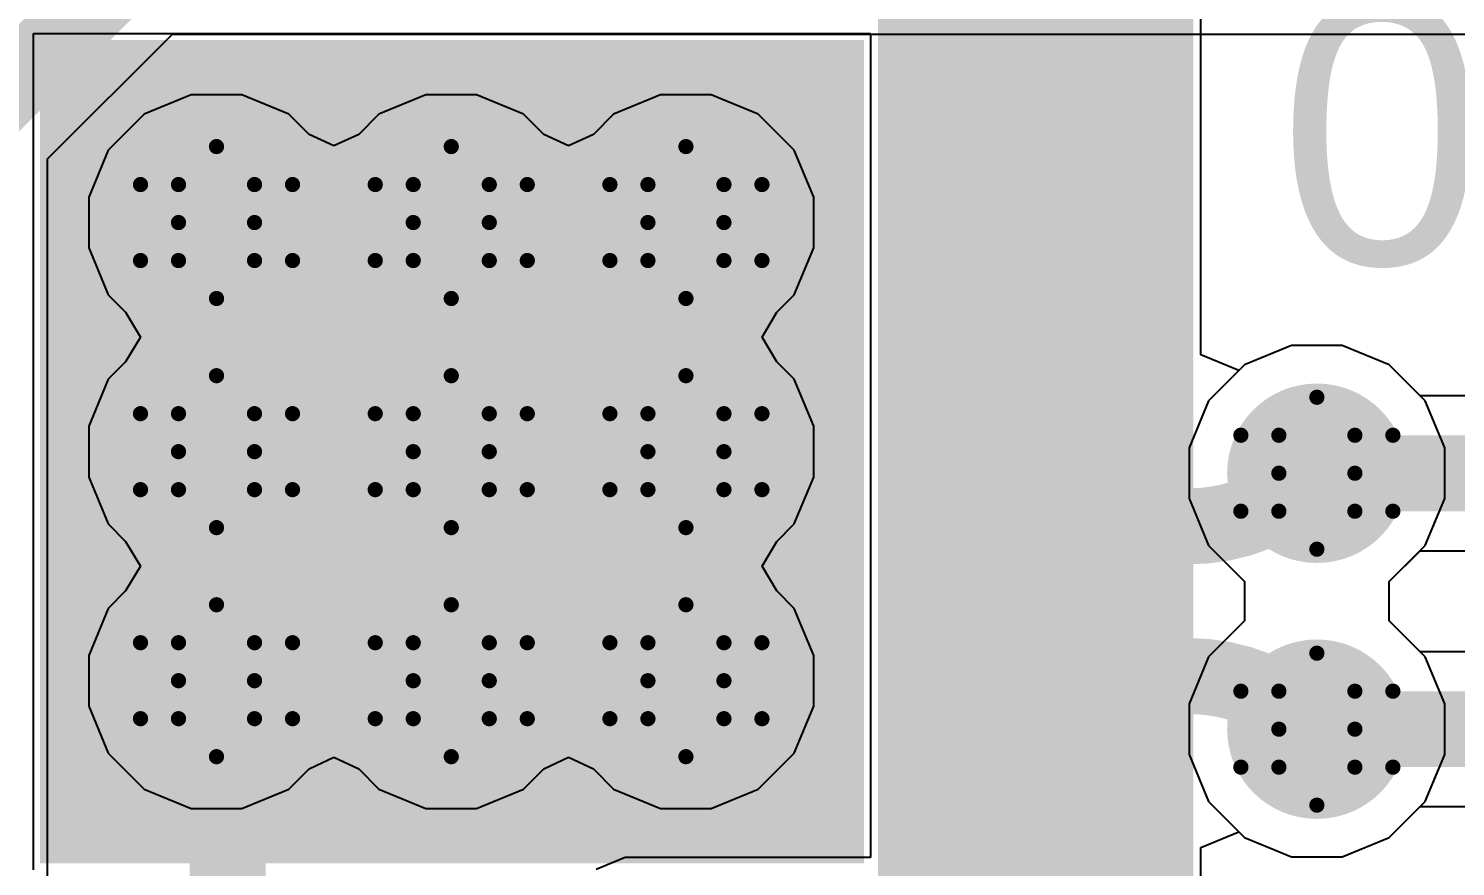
# Model space of a CAD drawing. Header units: inches. Extents: x -0.2 to 15.8, y 0 to 3.5.
# Drawn here: x 1.2025 to 1.3902, y 1.5622 to 1.6725 of the extents above; entities that cross this region are included whole.
import ezdxf

# ---------------------------------------------------------------- set-up
doc = ezdxf.new("R2010")
doc.units = ezdxf.units.IN
doc.header["$MEASUREMENT"] = 0
for name, color, linetype in [('Bottom Layer', 5, 'Continuous'), ('Bottom Overlay', 54, 'Continuous'), ('Drill Drawing', 1, 'Continuous'), ('Signal_1', 16, 'Continuous'), ('Signal_2', 76, 'Continuous'), ('Top Layer', 1, 'Continuous'), ('Top Paste', 8, 'Continuous'), ('Top Solder', 216, 'Continuous'), ('Via Holes', 16, 'Continuous')]:
    doc.layers.add(name, color=color, linetype=linetype)
doc.styles.add('Arial', font='', dxfattribs={"height": 0.2})
doc.styles.get('Arial').set_extended_font_data('Arial')

msp = doc.modelspace()

# ---------------------------------------------------------------- hatches: boundary and pattern name
at = {"layer": 'Bottom Layer'}
h = msp.add_hatch(color=5, dxfattribs=at)
edge = h.paths.add_edge_path()
edge.add_arc((1.22725, 1.647), 0.01181, 0, 360)
h = msp.add_hatch(color=5, dxfattribs=at)
edge = h.paths.add_edge_path()
edge.add_arc((1.25813, 1.647), 0.01181, 0, 360)
h = msp.add_hatch(color=5, dxfattribs=at)
edge = h.paths.add_edge_path()
edge.add_arc((1.289, 1.647), 0.01181, 0, 360)
h = msp.add_hatch(color=5, dxfattribs=at)
edge = h.paths.add_edge_path()
edge.add_arc((1.22725, 1.61684), 0.01181, 0, 360)
h = msp.add_hatch(color=5, dxfattribs=at)
edge = h.paths.add_edge_path()
edge.add_arc((1.25813, 1.61684), 0.01181, 0, 360)
h = msp.add_hatch(color=5, dxfattribs=at)
edge = h.paths.add_edge_path()
edge.add_arc((1.289, 1.61684), 0.01181, 0, 360)
h = msp.add_hatch(color=5, dxfattribs=at)
edge = h.paths.add_edge_path()
edge.add_arc((1.372, 1.614), 0.01181, 0, 360)
h = msp.add_hatch(color=5, dxfattribs=at)
edge = h.paths.add_edge_path()
edge.add_arc((1.22725, 1.58669), 0.01181, 0, 360)
h = msp.add_hatch(color=5, dxfattribs=at)
edge = h.paths.add_edge_path()
edge.add_arc((1.25813, 1.58669), 0.01181, 0, 360)
h = msp.add_hatch(color=5, dxfattribs=at)
edge = h.paths.add_edge_path()
edge.add_arc((1.289, 1.58669), 0.01181, 0, 360)
h = msp.add_hatch(color=5, dxfattribs=at)
edge = h.paths.add_edge_path()
edge.add_arc((1.372, 1.58031), 0.01181, 0, 360)
at = {"layer": 'Signal_1'}
h = msp.add_hatch(color=16, dxfattribs=at)
edge = h.paths.add_edge_path()
edge.add_arc((1.22725, 1.647), 0.01181, 0, 360)
h = msp.add_hatch(color=16, dxfattribs=at)
edge = h.paths.add_edge_path()
edge.add_arc((1.25813, 1.647), 0.01181, 0, 360)
h = msp.add_hatch(color=16, dxfattribs=at)
edge = h.paths.add_edge_path()
edge.add_arc((1.289, 1.647), 0.01181, 0, 360)
h = msp.add_hatch(color=16, dxfattribs=at)
edge = h.paths.add_edge_path()
edge.add_arc((1.22725, 1.61684), 0.01181, 0, 360)
h = msp.add_hatch(color=16, dxfattribs=at)
edge = h.paths.add_edge_path()
edge.add_arc((1.25813, 1.61684), 0.01181, 0, 360)
h = msp.add_hatch(color=16, dxfattribs=at)
edge = h.paths.add_edge_path()
edge.add_arc((1.289, 1.61684), 0.01181, 0, 360)
h = msp.add_hatch(color=16, dxfattribs=at)
edge = h.paths.add_edge_path()
edge.add_arc((1.372, 1.614), 0.01181, 0, 360)
h = msp.add_hatch(color=16, dxfattribs=at)
edge = h.paths.add_edge_path()
edge.add_arc((1.22725, 1.58669), 0.01181, 0, 360)
h = msp.add_hatch(color=16, dxfattribs=at)
edge = h.paths.add_edge_path()
edge.add_arc((1.25813, 1.58669), 0.01181, 0, 360)
h = msp.add_hatch(color=16, dxfattribs=at)
edge = h.paths.add_edge_path()
edge.add_arc((1.289, 1.58669), 0.01181, 0, 360)
h = msp.add_hatch(color=16, dxfattribs=at)
edge = h.paths.add_edge_path()
edge.add_arc((1.372, 1.58031), 0.01181, 0, 360)
at = {"layer": 'Signal_2'}
h = msp.add_hatch(color=76, dxfattribs=at)
edge = h.paths.add_edge_path()
edge.add_arc((1.22725, 1.647), 0.01181, 0, 360)
h = msp.add_hatch(color=76, dxfattribs=at)
edge = h.paths.add_edge_path()
edge.add_arc((1.25813, 1.647), 0.01181, 0, 360)
h = msp.add_hatch(color=76, dxfattribs=at)
edge = h.paths.add_edge_path()
edge.add_arc((1.289, 1.647), 0.01181, 0, 360)
h = msp.add_hatch(color=76, dxfattribs=at)
edge = h.paths.add_edge_path()
edge.add_arc((1.22725, 1.61684), 0.01181, 0, 360)
h = msp.add_hatch(color=76, dxfattribs=at)
edge = h.paths.add_edge_path()
edge.add_arc((1.25813, 1.61684), 0.01181, 0, 360)
h = msp.add_hatch(color=76, dxfattribs=at)
edge = h.paths.add_edge_path()
edge.add_arc((1.289, 1.61684), 0.01181, 0, 360)
h = msp.add_hatch(color=76, dxfattribs=at)
edge = h.paths.add_edge_path()
edge.add_arc((1.372, 1.614), 0.01181, 0, 360)
h = msp.add_hatch(color=76, dxfattribs=at)
edge = h.paths.add_edge_path()
edge.add_arc((1.22725, 1.58669), 0.01181, 0, 360)
h = msp.add_hatch(color=76, dxfattribs=at)
edge = h.paths.add_edge_path()
edge.add_arc((1.25813, 1.58669), 0.01181, 0, 360)
h = msp.add_hatch(color=76, dxfattribs=at)
edge = h.paths.add_edge_path()
edge.add_arc((1.289, 1.58669), 0.01181, 0, 360)
h = msp.add_hatch(color=76, dxfattribs=at)
edge = h.paths.add_edge_path()
edge.add_arc((1.372, 1.58031), 0.01181, 0, 360)
at = {"layer": 'Top Layer'}
for points in [[(1.31827, 1.67196), (1.35173, 1.67196), (1.35173, 1.66015), (1.31827, 1.66015)], [(1.30843, 1.56665), (1.20803, 1.56665), (1.20803, 1.66704), (1.30843, 1.66704)], [(1.31827, 1.65228), (1.35173, 1.65228), (1.35173, 1.64046), (1.31827, 1.64046)], [(1.31827, 1.63259), (1.35173, 1.63259), (1.35173, 1.62078), (1.31827, 1.62078)], [(1.31827, 1.61291), (1.35173, 1.61291), (1.35173, 1.60109), (1.31827, 1.60109)], [(1.31827, 1.59322), (1.35173, 1.59322), (1.35173, 1.58141), (1.31827, 1.58141)], [(1.31827, 1.57354), (1.35173, 1.57354), (1.35173, 1.56172), (1.31827, 1.56172)]]:
    msp.add_hatch(color=1, dxfattribs=at).paths.add_polyline_path(points)
h = msp.add_hatch(color=1, dxfattribs=at)
edge = h.paths.add_edge_path()
edge.add_arc((1.22725, 1.647), 0.01181, 0, 360)
h = msp.add_hatch(color=1, dxfattribs=at)
edge = h.paths.add_edge_path()
edge.add_arc((1.25813, 1.647), 0.01181, 0, 360)
h = msp.add_hatch(color=1, dxfattribs=at)
edge = h.paths.add_edge_path()
edge.add_arc((1.289, 1.647), 0.01181, 0, 360)
h = msp.add_hatch(color=1, dxfattribs=at)
edge = h.paths.add_edge_path()
edge.add_arc((1.22725, 1.61684), 0.01181, 0, 360)
h = msp.add_hatch(color=1, dxfattribs=at)
edge = h.paths.add_edge_path()
edge.add_arc((1.25813, 1.61684), 0.01181, 0, 360)
h = msp.add_hatch(color=1, dxfattribs=at)
edge = h.paths.add_edge_path()
edge.add_arc((1.289, 1.61684), 0.01181, 0, 360)
h = msp.add_hatch(color=1, dxfattribs=at)
edge = h.paths.add_edge_path()
edge.add_arc((1.372, 1.614), 0.01181, 0, 360)
h = msp.add_hatch(color=1, dxfattribs=at)
edge = h.paths.add_edge_path()
edge.add_arc((1.22725, 1.58669), 0.01181, 0, 360)
h = msp.add_hatch(color=1, dxfattribs=at)
edge = h.paths.add_edge_path()
edge.add_arc((1.25813, 1.58669), 0.01181, 0, 360)
h = msp.add_hatch(color=1, dxfattribs=at)
edge = h.paths.add_edge_path()
edge.add_arc((1.289, 1.58669), 0.01181, 0, 360)
h = msp.add_hatch(color=1, dxfattribs=at)
edge = h.paths.add_edge_path()
edge.add_arc((1.372, 1.58031), 0.01181, 0, 360)
at = {"layer": 'Top Paste'}
for points in [[(1.31827, 1.67196), (1.35173, 1.67196), (1.35173, 1.66015), (1.31827, 1.66015)], [(1.30843, 1.56665), (1.20803, 1.56665), (1.20803, 1.66704), (1.30843, 1.66704)], [(1.31827, 1.65228), (1.35173, 1.65228), (1.35173, 1.64046), (1.31827, 1.64046)], [(1.31827, 1.63259), (1.35173, 1.63259), (1.35173, 1.62078), (1.31827, 1.62078)], [(1.31827, 1.61291), (1.35173, 1.61291), (1.35173, 1.60109), (1.31827, 1.60109)], [(1.31827, 1.59322), (1.35173, 1.59322), (1.35173, 1.58141), (1.31827, 1.58141)], [(1.31827, 1.57354), (1.35173, 1.57354), (1.35173, 1.56172), (1.31827, 1.56172)]]:
    msp.add_hatch(color=8, dxfattribs=at).paths.add_polyline_path(points)
at = {"layer": 'Top Solder'}
for points in [[(1.31427, 1.67596), (1.35573, 1.67596), (1.35573, 1.65615), (1.31427, 1.65615)], [(1.31243, 1.56265), (1.20403, 1.56265), (1.20403, 1.67104), (1.31243, 1.67104)], [(1.31427, 1.65628), (1.35573, 1.65628), (1.35573, 1.63646), (1.31427, 1.63646)], [(1.31427, 1.63659), (1.35573, 1.63659), (1.35573, 1.61678), (1.31427, 1.61678)], [(1.31427, 1.61691), (1.35573, 1.61691), (1.35573, 1.59709), (1.31427, 1.59709)], [(1.31427, 1.59722), (1.35573, 1.59722), (1.35573, 1.57741), (1.31427, 1.57741)], [(1.31427, 1.57754), (1.35573, 1.57754), (1.35573, 1.55772), (1.31427, 1.55772)]]:
    msp.add_hatch(color=216, dxfattribs=at).paths.add_polyline_path(points)
at = {"layer": 'Via Holes'}
h = msp.add_hatch(color=7, dxfattribs=at)
edge = h.paths.add_edge_path()
edge.add_arc((1.22725, 1.647), 0.00591, 0, 360)
h = msp.add_hatch(color=7, dxfattribs=at)
edge = h.paths.add_edge_path()
edge.add_arc((1.25813, 1.647), 0.00591, 0, 360)
h = msp.add_hatch(color=7, dxfattribs=at)
edge = h.paths.add_edge_path()
edge.add_arc((1.289, 1.647), 0.00591, 0, 360)
h = msp.add_hatch(color=7, dxfattribs=at)
edge = h.paths.add_edge_path()
edge.add_arc((1.22725, 1.61684), 0.00591, 0, 360)
h = msp.add_hatch(color=7, dxfattribs=at)
edge = h.paths.add_edge_path()
edge.add_arc((1.25813, 1.61684), 0.00591, 0, 360)
h = msp.add_hatch(color=7, dxfattribs=at)
edge = h.paths.add_edge_path()
edge.add_arc((1.289, 1.61684), 0.00591, 0, 360)
h = msp.add_hatch(color=7, dxfattribs=at)
edge = h.paths.add_edge_path()
edge.add_arc((1.372, 1.614), 0.00591, 0, 360)
h = msp.add_hatch(color=7, dxfattribs=at)
edge = h.paths.add_edge_path()
edge.add_arc((1.22725, 1.58669), 0.00591, 0, 360)
h = msp.add_hatch(color=7, dxfattribs=at)
edge = h.paths.add_edge_path()
edge.add_arc((1.25813, 1.58669), 0.00591, 0, 360)
h = msp.add_hatch(color=7, dxfattribs=at)
edge = h.paths.add_edge_path()
edge.add_arc((1.289, 1.58669), 0.00591, 0, 360)
h = msp.add_hatch(color=7, dxfattribs=at)
edge = h.paths.add_edge_path()
edge.add_arc((1.372, 1.58031), 0.00591, 0, 360)

# ---------------------------------------------------------------- linework, layer by layer
at = {"layer": 'Bottom Layer'}
for p, q in [((1.20501, 1.65537), (1.22144, 1.6718)), ((1.22144, 1.6718), (1.456, 1.6718)), ((1.20501, 1.42981), (1.20501, 1.65537)), ((1.36866, 1.63081), (1.36248, 1.62825)), ((1.37534, 1.63081), (1.36866, 1.63081)), ((1.38152, 1.62825), (1.37534, 1.63081)), ((1.36248, 1.62825), (1.35775, 1.62352)), ((1.38558, 1.6242), (1.38152, 1.62825)), ((1.39173, 1.6242), (1.38558, 1.6242)), ((1.35775, 1.62352), (1.35519, 1.61734)), ((1.35519, 1.61734), (1.35519, 1.61066)), ((1.35519, 1.61066), (1.35775, 1.60448)), ((1.35775, 1.60448), (1.36248, 1.59975)), ((1.38152, 1.59975), (1.38558, 1.6038)), ((1.38558, 1.6038), (1.39173, 1.6038)), ((1.36248, 1.59975), (1.36248, 1.59457)), ((1.38152, 1.59457), (1.38152, 1.59975)), ((1.36248, 1.59457), (1.35775, 1.58984)), ((1.38558, 1.59051), (1.38152, 1.59457)), ((1.39173, 1.59051), (1.38558, 1.59051)), ((1.35775, 1.58984), (1.35519, 1.58366)), ((1.35519, 1.58366), (1.35519, 1.57697)), ((1.35519, 1.57697), (1.35775, 1.57079)), ((1.35775, 1.57079), (1.36248, 1.56606)), ((1.38152, 1.56606), (1.38558, 1.57012)), ((1.38558, 1.57012), (1.39173, 1.57012)), ((1.36248, 1.56606), (1.36866, 1.5635)), ((1.37534, 1.5635), (1.38152, 1.56606)), ((1.36866, 1.5635), (1.37534, 1.5635))]:
    msp.add_line(p, q, dxfattribs=at)
at = {"layer": 'Bottom Layer', "const_width": 0.01}
for points in [[(1.19481, 1.6596), (1.21721, 1.682)], [(1.372, 1.614), (1.39887, 1.614)], [(1.372, 1.58031), (1.39735, 1.58031)]]:
    msp.add_lwpolyline(points, dxfattribs=at)
at = {"layer": 'Bottom Layer', "const_width": 0.005}
for points in [[(1.3695, 1.614, 1), (1.3745, 1.614, 1)], [(1.3695, 1.58031, 1), (1.3745, 1.58031, 1)]]:
    msp.add_lwpolyline(points, format="xyb", close=True, dxfattribs=at)
at = {"layer": 'Drill Drawing', "const_width": 0.002}
for points in [[(1.22225, 1.652), (1.22725, 1.657)], [(1.22725, 1.657), (1.23225, 1.652)], [(1.25313, 1.652), (1.25813, 1.657)], [(1.25813, 1.657), (1.26313, 1.652)], [(1.284, 1.652), (1.289, 1.657)], [(1.289, 1.657), (1.294, 1.652)], [(1.21725, 1.652), (1.22225, 1.647)], [(1.21725, 1.652), (1.22225, 1.652)], [(1.23225, 1.652), (1.23725, 1.652)], [(1.23225, 1.647), (1.23725, 1.652)], [(1.24813, 1.652), (1.25313, 1.647)], [(1.24813, 1.652), (1.25313, 1.652)], [(1.26313, 1.652), (1.26813, 1.652)], [(1.26313, 1.647), (1.26813, 1.652)], [(1.279, 1.652), (1.284, 1.647)], [(1.279, 1.652), (1.284, 1.652)], [(1.294, 1.652), (1.299, 1.652)], [(1.294, 1.647), (1.299, 1.652)], [(1.21725, 1.642), (1.22225, 1.647)], [(1.23225, 1.647), (1.23725, 1.642)], [(1.24813, 1.642), (1.25313, 1.647)], [(1.26313, 1.647), (1.26813, 1.642)], [(1.279, 1.642), (1.284, 1.647)], [(1.294, 1.647), (1.299, 1.642)], [(1.21725, 1.642), (1.22225, 1.642)], [(1.22225, 1.642), (1.22725, 1.637)], [(1.22725, 1.637), (1.23225, 1.642)], [(1.23225, 1.642), (1.23725, 1.642)], [(1.24813, 1.642), (1.25313, 1.642)], [(1.25313, 1.642), (1.25813, 1.637)], [(1.25813, 1.637), (1.26313, 1.642)], [(1.26313, 1.642), (1.26813, 1.642)], [(1.279, 1.642), (1.284, 1.642)], [(1.284, 1.642), (1.289, 1.637)], [(1.289, 1.637), (1.294, 1.642)], [(1.294, 1.642), (1.299, 1.642)], [(1.22225, 1.62184), (1.22725, 1.62684)], [(1.22725, 1.62684), (1.23225, 1.62184)], [(1.25313, 1.62184), (1.25813, 1.62684)], [(1.25813, 1.62684), (1.26313, 1.62184)], [(1.284, 1.62184), (1.289, 1.62684)], [(1.289, 1.62684), (1.294, 1.62184)], [(1.367, 1.619), (1.372, 1.624)], [(1.372, 1.624), (1.377, 1.619)], [(1.21725, 1.62184), (1.22225, 1.61684)], [(1.21725, 1.62184), (1.22225, 1.62184)], [(1.23225, 1.62184), (1.23725, 1.62184)], [(1.23225, 1.61684), (1.23725, 1.62184)], [(1.24813, 1.62184), (1.25313, 1.61684)], [(1.24813, 1.62184), (1.25313, 1.62184)], [(1.26313, 1.62184), (1.26813, 1.62184)], [(1.26313, 1.61684), (1.26813, 1.62184)], [(1.279, 1.62184), (1.284, 1.61684)], [(1.279, 1.62184), (1.284, 1.62184)], [(1.294, 1.62184), (1.299, 1.62184)], [(1.294, 1.61684), (1.299, 1.62184)], [(1.362, 1.619), (1.367, 1.614)], [(1.362, 1.619), (1.367, 1.619)], [(1.377, 1.619), (1.382, 1.619)], [(1.377, 1.614), (1.382, 1.619)], [(1.21725, 1.61184), (1.22225, 1.61684)], [(1.23225, 1.61684), (1.23725, 1.61184)], [(1.24813, 1.61184), (1.25313, 1.61684)], [(1.26313, 1.61684), (1.26813, 1.61184)], [(1.279, 1.61184), (1.284, 1.61684)], [(1.294, 1.61684), (1.299, 1.61184)], [(1.362, 1.609), (1.367, 1.614)], [(1.377, 1.614), (1.382, 1.609)], [(1.21725, 1.61184), (1.22225, 1.61184)], [(1.22225, 1.61184), (1.22725, 1.60684)], [(1.22725, 1.60684), (1.23225, 1.61184)], [(1.23225, 1.61184), (1.23725, 1.61184)], [(1.24813, 1.61184), (1.25313, 1.61184)], [(1.25313, 1.61184), (1.25813, 1.60684)], [(1.25813, 1.60684), (1.26313, 1.61184)], [(1.26313, 1.61184), (1.26813, 1.61184)], [(1.279, 1.61184), (1.284, 1.61184)], [(1.284, 1.61184), (1.289, 1.60684)], [(1.289, 1.60684), (1.294, 1.61184)], [(1.294, 1.61184), (1.299, 1.61184)], [(1.362, 1.609), (1.367, 1.609)], [(1.367, 1.609), (1.372, 1.604)], [(1.372, 1.604), (1.377, 1.609)], [(1.377, 1.609), (1.382, 1.609)], [(1.22225, 1.59169), (1.22725, 1.59669)], [(1.22725, 1.59669), (1.23225, 1.59169)], [(1.25313, 1.59169), (1.25813, 1.59669)], [(1.25813, 1.59669), (1.26313, 1.59169)], [(1.284, 1.59169), (1.289, 1.59669)], [(1.289, 1.59669), (1.294, 1.59169)], [(1.21725, 1.59169), (1.22225, 1.58669)], [(1.21725, 1.59169), (1.22225, 1.59169)], [(1.23225, 1.59169), (1.23725, 1.59169)], [(1.23225, 1.58669), (1.23725, 1.59169)], [(1.24813, 1.59169), (1.25313, 1.58669)], [(1.24813, 1.59169), (1.25313, 1.59169)], [(1.26313, 1.59169), (1.26813, 1.59169)], [(1.26313, 1.58669), (1.26813, 1.59169)], [(1.279, 1.59169), (1.284, 1.58669)], [(1.279, 1.59169), (1.284, 1.59169)], [(1.294, 1.59169), (1.299, 1.59169)], [(1.294, 1.58669), (1.299, 1.59169)], [(1.367, 1.58531), (1.372, 1.59031)], [(1.372, 1.59031), (1.377, 1.58531)], [(1.21725, 1.58169), (1.22225, 1.58669)], [(1.23225, 1.58669), (1.23725, 1.58169)], [(1.24813, 1.58169), (1.25313, 1.58669)], [(1.26313, 1.58669), (1.26813, 1.58169)], [(1.279, 1.58169), (1.284, 1.58669)], [(1.294, 1.58669), (1.299, 1.58169)], [(1.362, 1.58531), (1.367, 1.58031)], [(1.362, 1.58531), (1.367, 1.58531)], [(1.377, 1.58531), (1.382, 1.58531)], [(1.377, 1.58031), (1.382, 1.58531)], [(1.21725, 1.58169), (1.22225, 1.58169)], [(1.22225, 1.58169), (1.22725, 1.57669)], [(1.22725, 1.57669), (1.23225, 1.58169)], [(1.23225, 1.58169), (1.23725, 1.58169)], [(1.24813, 1.58169), (1.25313, 1.58169)], [(1.25313, 1.58169), (1.25813, 1.57669)], [(1.25813, 1.57669), (1.26313, 1.58169)], [(1.26313, 1.58169), (1.26813, 1.58169)], [(1.279, 1.58169), (1.284, 1.58169)], [(1.284, 1.58169), (1.289, 1.57669)], [(1.289, 1.57669), (1.294, 1.58169)], [(1.294, 1.58169), (1.299, 1.58169)], [(1.362, 1.57531), (1.367, 1.58031)], [(1.377, 1.58031), (1.382, 1.57531)], [(1.362, 1.57531), (1.367, 1.57531)], [(1.367, 1.57531), (1.372, 1.57031)], [(1.372, 1.57031), (1.377, 1.57531)], [(1.377, 1.57531), (1.382, 1.57531)]]:
    msp.add_lwpolyline(points, dxfattribs=at)
at = {"layer": 'Drill Drawing', "const_width": 0.001}
for points in [[(1.22675, 1.657, 1), (1.22775, 1.657, 1)], [(1.22675, 1.657, 1), (1.22775, 1.657, 1)], [(1.25763, 1.657, 1), (1.25863, 1.657, 1)], [(1.25763, 1.657, 1), (1.25863, 1.657, 1)], [(1.2885, 1.657, 1), (1.2895, 1.657, 1)], [(1.2885, 1.657, 1), (1.2895, 1.657, 1)], [(1.21675, 1.652, 1), (1.21775, 1.652, 1)], [(1.21675, 1.652, 1), (1.21775, 1.652, 1)], [(1.22175, 1.652, 1), (1.22275, 1.652, 1)], [(1.22175, 1.652, 1), (1.22275, 1.652, 1)], [(1.23175, 1.652, 1), (1.23275, 1.652, 1)], [(1.23175, 1.652, 1), (1.23275, 1.652, 1)], [(1.23675, 1.652, 1), (1.23775, 1.652, 1)], [(1.23675, 1.652, 1), (1.23775, 1.652, 1)], [(1.24763, 1.652, 1), (1.24863, 1.652, 1)], [(1.24763, 1.652, 1), (1.24863, 1.652, 1)], [(1.25263, 1.652, 1), (1.25363, 1.652, 1)], [(1.25263, 1.652, 1), (1.25363, 1.652, 1)], [(1.26263, 1.652, 1), (1.26363, 1.652, 1)], [(1.26263, 1.652, 1), (1.26363, 1.652, 1)], [(1.26763, 1.652, 1), (1.26863, 1.652, 1)], [(1.26763, 1.652, 1), (1.26863, 1.652, 1)], [(1.2785, 1.652, 1), (1.2795, 1.652, 1)], [(1.2785, 1.652, 1), (1.2795, 1.652, 1)], [(1.2835, 1.652, 1), (1.2845, 1.652, 1)], [(1.2835, 1.652, 1), (1.2845, 1.652, 1)], [(1.2935, 1.652, 1), (1.2945, 1.652, 1)], [(1.2935, 1.652, 1), (1.2945, 1.652, 1)], [(1.2985, 1.652, 1), (1.2995, 1.652, 1)], [(1.2985, 1.652, 1), (1.2995, 1.652, 1)], [(1.22175, 1.647, 1), (1.22275, 1.647, 1)], [(1.22175, 1.647, 1), (1.22275, 1.647, 1)], [(1.23175, 1.647, 1), (1.23275, 1.647, 1)], [(1.23175, 1.647, 1), (1.23275, 1.647, 1)], [(1.25263, 1.647, 1), (1.25363, 1.647, 1)], [(1.25263, 1.647, 1), (1.25363, 1.647, 1)], [(1.26263, 1.647, 1), (1.26363, 1.647, 1)], [(1.26263, 1.647, 1), (1.26363, 1.647, 1)], [(1.2835, 1.647, 1), (1.2845, 1.647, 1)], [(1.2835, 1.647, 1), (1.2845, 1.647, 1)], [(1.2935, 1.647, 1), (1.2945, 1.647, 1)], [(1.2935, 1.647, 1), (1.2945, 1.647, 1)], [(1.21675, 1.642, 1), (1.21775, 1.642, 1)], [(1.21675, 1.642, 1), (1.21775, 1.642, 1)], [(1.22175, 1.642, 1), (1.22275, 1.642, 1)], [(1.22175, 1.642, 1), (1.22275, 1.642, 1)], [(1.23175, 1.642, 1), (1.23275, 1.642, 1)], [(1.23175, 1.642, 1), (1.23275, 1.642, 1)], [(1.23675, 1.642, 1), (1.23775, 1.642, 1)], [(1.23675, 1.642, 1), (1.23775, 1.642, 1)], [(1.24763, 1.642, 1), (1.24863, 1.642, 1)], [(1.24763, 1.642, 1), (1.24863, 1.642, 1)], [(1.25263, 1.642, 1), (1.25363, 1.642, 1)], [(1.25263, 1.642, 1), (1.25363, 1.642, 1)], [(1.26263, 1.642, 1), (1.26363, 1.642, 1)], [(1.26263, 1.642, 1), (1.26363, 1.642, 1)], [(1.26763, 1.642, 1), (1.26863, 1.642, 1)], [(1.26763, 1.642, 1), (1.26863, 1.642, 1)], [(1.2785, 1.642, 1), (1.2795, 1.642, 1)], [(1.2785, 1.642, 1), (1.2795, 1.642, 1)], [(1.2835, 1.642, 1), (1.2845, 1.642, 1)], [(1.2835, 1.642, 1), (1.2845, 1.642, 1)], [(1.2935, 1.642, 1), (1.2945, 1.642, 1)], [(1.2935, 1.642, 1), (1.2945, 1.642, 1)], [(1.2985, 1.642, 1), (1.2995, 1.642, 1)], [(1.2985, 1.642, 1), (1.2995, 1.642, 1)], [(1.22675, 1.637, 1), (1.22775, 1.637, 1)], [(1.22675, 1.637, 1), (1.22775, 1.637, 1)], [(1.25763, 1.637, 1), (1.25863, 1.637, 1)], [(1.25763, 1.637, 1), (1.25863, 1.637, 1)], [(1.2885, 1.637, 1), (1.2895, 1.637, 1)], [(1.2885, 1.637, 1), (1.2895, 1.637, 1)], [(1.22675, 1.62684, 1), (1.22775, 1.62684, 1)], [(1.22675, 1.62684, 1), (1.22775, 1.62684, 1)], [(1.25763, 1.62684, 1), (1.25863, 1.62684, 1)], [(1.25763, 1.62684, 1), (1.25863, 1.62684, 1)], [(1.2885, 1.62684, 1), (1.2895, 1.62684, 1)], [(1.2885, 1.62684, 1), (1.2895, 1.62684, 1)], [(1.3715, 1.624, 1), (1.3725, 1.624, 1)], [(1.3715, 1.624, 1), (1.3725, 1.624, 1)], [(1.21675, 1.62184, 1), (1.21775, 1.62184, 1)], [(1.21675, 1.62184, 1), (1.21775, 1.62184, 1)], [(1.22175, 1.62184, 1), (1.22275, 1.62184, 1)], [(1.22175, 1.62184, 1), (1.22275, 1.62184, 1)], [(1.23175, 1.62184, 1), (1.23275, 1.62184, 1)], [(1.23175, 1.62184, 1), (1.23275, 1.62184, 1)], [(1.23675, 1.62184, 1), (1.23775, 1.62184, 1)], [(1.23675, 1.62184, 1), (1.23775, 1.62184, 1)], [(1.24763, 1.62184, 1), (1.24863, 1.62184, 1)], [(1.24763, 1.62184, 1), (1.24863, 1.62184, 1)], [(1.25263, 1.62184, 1), (1.25363, 1.62184, 1)], [(1.25263, 1.62184, 1), (1.25363, 1.62184, 1)], [(1.26263, 1.62184, 1), (1.26363, 1.62184, 1)], [(1.26263, 1.62184, 1), (1.26363, 1.62184, 1)], [(1.26763, 1.62184, 1), (1.26863, 1.62184, 1)], [(1.26763, 1.62184, 1), (1.26863, 1.62184, 1)], [(1.2785, 1.62184, 1), (1.2795, 1.62184, 1)], [(1.2785, 1.62184, 1), (1.2795, 1.62184, 1)], [(1.2835, 1.62184, 1), (1.2845, 1.62184, 1)], [(1.2835, 1.62184, 1), (1.2845, 1.62184, 1)], [(1.2935, 1.62184, 1), (1.2945, 1.62184, 1)], [(1.2935, 1.62184, 1), (1.2945, 1.62184, 1)], [(1.2985, 1.62184, 1), (1.2995, 1.62184, 1)], [(1.2985, 1.62184, 1), (1.2995, 1.62184, 1)], [(1.3615, 1.619, 1), (1.3625, 1.619, 1)], [(1.3615, 1.619, 1), (1.3625, 1.619, 1)], [(1.3665, 1.619, 1), (1.3675, 1.619, 1)], [(1.3665, 1.619, 1), (1.3675, 1.619, 1)], [(1.3765, 1.619, 1), (1.3775, 1.619, 1)], [(1.3765, 1.619, 1), (1.3775, 1.619, 1)], [(1.3815, 1.619, 1), (1.3825, 1.619, 1)], [(1.3815, 1.619, 1), (1.3825, 1.619, 1)], [(1.22175, 1.61684, 1), (1.22275, 1.61684, 1)], [(1.22175, 1.61684, 1), (1.22275, 1.61684, 1)], [(1.23175, 1.61684, 1), (1.23275, 1.61684, 1)], [(1.23175, 1.61684, 1), (1.23275, 1.61684, 1)], [(1.25263, 1.61684, 1), (1.25363, 1.61684, 1)], [(1.25263, 1.61684, 1), (1.25363, 1.61684, 1)], [(1.26263, 1.61684, 1), (1.26363, 1.61684, 1)], [(1.26263, 1.61684, 1), (1.26363, 1.61684, 1)], [(1.2835, 1.61684, 1), (1.2845, 1.61684, 1)], [(1.2835, 1.61684, 1), (1.2845, 1.61684, 1)], [(1.2935, 1.61684, 1), (1.2945, 1.61684, 1)], [(1.2935, 1.61684, 1), (1.2945, 1.61684, 1)], [(1.3665, 1.614, 1), (1.3675, 1.614, 1)], [(1.3665, 1.614, 1), (1.3675, 1.614, 1)], [(1.3765, 1.614, 1), (1.3775, 1.614, 1)], [(1.3765, 1.614, 1), (1.3775, 1.614, 1)], [(1.21675, 1.61184, 1), (1.21775, 1.61184, 1)], [(1.21675, 1.61184, 1), (1.21775, 1.61184, 1)], [(1.22175, 1.61184, 1), (1.22275, 1.61184, 1)], [(1.22175, 1.61184, 1), (1.22275, 1.61184, 1)], [(1.23175, 1.61184, 1), (1.23275, 1.61184, 1)], [(1.23175, 1.61184, 1), (1.23275, 1.61184, 1)], [(1.23675, 1.61184, 1), (1.23775, 1.61184, 1)], [(1.23675, 1.61184, 1), (1.23775, 1.61184, 1)], [(1.24763, 1.61184, 1), (1.24863, 1.61184, 1)], [(1.24763, 1.61184, 1), (1.24863, 1.61184, 1)], [(1.25263, 1.61184, 1), (1.25363, 1.61184, 1)], [(1.25263, 1.61184, 1), (1.25363, 1.61184, 1)], [(1.26263, 1.61184, 1), (1.26363, 1.61184, 1)], [(1.26263, 1.61184, 1), (1.26363, 1.61184, 1)], [(1.26763, 1.61184, 1), (1.26863, 1.61184, 1)], [(1.26763, 1.61184, 1), (1.26863, 1.61184, 1)], [(1.2785, 1.61184, 1), (1.2795, 1.61184, 1)], [(1.2785, 1.61184, 1), (1.2795, 1.61184, 1)], [(1.2835, 1.61184, 1), (1.2845, 1.61184, 1)], [(1.2835, 1.61184, 1), (1.2845, 1.61184, 1)], [(1.2935, 1.61184, 1), (1.2945, 1.61184, 1)], [(1.2935, 1.61184, 1), (1.2945, 1.61184, 1)], [(1.2985, 1.61184, 1), (1.2995, 1.61184, 1)], [(1.2985, 1.61184, 1), (1.2995, 1.61184, 1)], [(1.3615, 1.609, 1), (1.3625, 1.609, 1)], [(1.3615, 1.609, 1), (1.3625, 1.609, 1)], [(1.3665, 1.609, 1), (1.3675, 1.609, 1)], [(1.3665, 1.609, 1), (1.3675, 1.609, 1)], [(1.3765, 1.609, 1), (1.3775, 1.609, 1)], [(1.3765, 1.609, 1), (1.3775, 1.609, 1)], [(1.3815, 1.609, 1), (1.3825, 1.609, 1)], [(1.3815, 1.609, 1), (1.3825, 1.609, 1)], [(1.22675, 1.60684, 1), (1.22775, 1.60684, 1)], [(1.22675, 1.60684, 1), (1.22775, 1.60684, 1)], [(1.25763, 1.60684, 1), (1.25863, 1.60684, 1)], [(1.25763, 1.60684, 1), (1.25863, 1.60684, 1)], [(1.2885, 1.60684, 1), (1.2895, 1.60684, 1)], [(1.2885, 1.60684, 1), (1.2895, 1.60684, 1)], [(1.3715, 1.604, 1), (1.3725, 1.604, 1)], [(1.3715, 1.604, 1), (1.3725, 1.604, 1)], [(1.22675, 1.59669, 1), (1.22775, 1.59669, 1)], [(1.22675, 1.59669, 1), (1.22775, 1.59669, 1)], [(1.25763, 1.59669, 1), (1.25863, 1.59669, 1)], [(1.25763, 1.59669, 1), (1.25863, 1.59669, 1)], [(1.2885, 1.59669, 1), (1.2895, 1.59669, 1)], [(1.2885, 1.59669, 1), (1.2895, 1.59669, 1)], [(1.21675, 1.59169, 1), (1.21775, 1.59169, 1)], [(1.21675, 1.59169, 1), (1.21775, 1.59169, 1)], [(1.22175, 1.59169, 1), (1.22275, 1.59169, 1)], [(1.22175, 1.59169, 1), (1.22275, 1.59169, 1)], [(1.23175, 1.59169, 1), (1.23275, 1.59169, 1)], [(1.23175, 1.59169, 1), (1.23275, 1.59169, 1)], [(1.23675, 1.59169, 1), (1.23775, 1.59169, 1)], [(1.23675, 1.59169, 1), (1.23775, 1.59169, 1)], [(1.24763, 1.59169, 1), (1.24863, 1.59169, 1)], [(1.24763, 1.59169, 1), (1.24863, 1.59169, 1)], [(1.25263, 1.59169, 1), (1.25363, 1.59169, 1)], [(1.25263, 1.59169, 1), (1.25363, 1.59169, 1)], [(1.26263, 1.59169, 1), (1.26363, 1.59169, 1)], [(1.26263, 1.59169, 1), (1.26363, 1.59169, 1)], [(1.26763, 1.59169, 1), (1.26863, 1.59169, 1)], [(1.26763, 1.59169, 1), (1.26863, 1.59169, 1)], [(1.2785, 1.59169, 1), (1.2795, 1.59169, 1)], [(1.2785, 1.59169, 1), (1.2795, 1.59169, 1)], [(1.2835, 1.59169, 1), (1.2845, 1.59169, 1)], [(1.2835, 1.59169, 1), (1.2845, 1.59169, 1)], [(1.2935, 1.59169, 1), (1.2945, 1.59169, 1)], [(1.2935, 1.59169, 1), (1.2945, 1.59169, 1)], [(1.2985, 1.59169, 1), (1.2995, 1.59169, 1)], [(1.2985, 1.59169, 1), (1.2995, 1.59169, 1)], [(1.3715, 1.59031, 1), (1.3725, 1.59031, 1)], [(1.3715, 1.59031, 1), (1.3725, 1.59031, 1)], [(1.22175, 1.58669, 1), (1.22275, 1.58669, 1)], [(1.22175, 1.58669, 1), (1.22275, 1.58669, 1)], [(1.23175, 1.58669, 1), (1.23275, 1.58669, 1)], [(1.23175, 1.58669, 1), (1.23275, 1.58669, 1)], [(1.25263, 1.58669, 1), (1.25363, 1.58669, 1)], [(1.25263, 1.58669, 1), (1.25363, 1.58669, 1)], [(1.26263, 1.58669, 1), (1.26363, 1.58669, 1)], [(1.26263, 1.58669, 1), (1.26363, 1.58669, 1)], [(1.2835, 1.58669, 1), (1.2845, 1.58669, 1)], [(1.2835, 1.58669, 1), (1.2845, 1.58669, 1)], [(1.2935, 1.58669, 1), (1.2945, 1.58669, 1)], [(1.2935, 1.58669, 1), (1.2945, 1.58669, 1)], [(1.3615, 1.58531, 1), (1.3625, 1.58531, 1)], [(1.3615, 1.58531, 1), (1.3625, 1.58531, 1)], [(1.3665, 1.58531, 1), (1.3675, 1.58531, 1)], [(1.3665, 1.58531, 1), (1.3675, 1.58531, 1)], [(1.3765, 1.58531, 1), (1.3775, 1.58531, 1)], [(1.3765, 1.58531, 1), (1.3775, 1.58531, 1)], [(1.3815, 1.58531, 1), (1.3825, 1.58531, 1)], [(1.3815, 1.58531, 1), (1.3825, 1.58531, 1)], [(1.21675, 1.58169, 1), (1.21775, 1.58169, 1)], [(1.21675, 1.58169, 1), (1.21775, 1.58169, 1)], [(1.22175, 1.58169, 1), (1.22275, 1.58169, 1)], [(1.22175, 1.58169, 1), (1.22275, 1.58169, 1)], [(1.23175, 1.58169, 1), (1.23275, 1.58169, 1)], [(1.23175, 1.58169, 1), (1.23275, 1.58169, 1)], [(1.23675, 1.58169, 1), (1.23775, 1.58169, 1)], [(1.23675, 1.58169, 1), (1.23775, 1.58169, 1)], [(1.24763, 1.58169, 1), (1.24863, 1.58169, 1)], [(1.24763, 1.58169, 1), (1.24863, 1.58169, 1)], [(1.25263, 1.58169, 1), (1.25363, 1.58169, 1)], [(1.25263, 1.58169, 1), (1.25363, 1.58169, 1)], [(1.26263, 1.58169, 1), (1.26363, 1.58169, 1)], [(1.26263, 1.58169, 1), (1.26363, 1.58169, 1)], [(1.26763, 1.58169, 1), (1.26863, 1.58169, 1)], [(1.26763, 1.58169, 1), (1.26863, 1.58169, 1)], [(1.2785, 1.58169, 1), (1.2795, 1.58169, 1)], [(1.2785, 1.58169, 1), (1.2795, 1.58169, 1)], [(1.2835, 1.58169, 1), (1.2845, 1.58169, 1)], [(1.2835, 1.58169, 1), (1.2845, 1.58169, 1)], [(1.2935, 1.58169, 1), (1.2945, 1.58169, 1)], [(1.2935, 1.58169, 1), (1.2945, 1.58169, 1)], [(1.2985, 1.58169, 1), (1.2995, 1.58169, 1)], [(1.2985, 1.58169, 1), (1.2995, 1.58169, 1)], [(1.3665, 1.58031, 1), (1.3675, 1.58031, 1)], [(1.3665, 1.58031, 1), (1.3675, 1.58031, 1)], [(1.3765, 1.58031, 1), (1.3775, 1.58031, 1)], [(1.3765, 1.58031, 1), (1.3775, 1.58031, 1)], [(1.22675, 1.57669, 1), (1.22775, 1.57669, 1)], [(1.22675, 1.57669, 1), (1.22775, 1.57669, 1)], [(1.25763, 1.57669, 1), (1.25863, 1.57669, 1)], [(1.25763, 1.57669, 1), (1.25863, 1.57669, 1)], [(1.2885, 1.57669, 1), (1.2895, 1.57669, 1)], [(1.2885, 1.57669, 1), (1.2895, 1.57669, 1)], [(1.3615, 1.57531, 1), (1.3625, 1.57531, 1)], [(1.3615, 1.57531, 1), (1.3625, 1.57531, 1)], [(1.3665, 1.57531, 1), (1.3675, 1.57531, 1)], [(1.3665, 1.57531, 1), (1.3675, 1.57531, 1)], [(1.3765, 1.57531, 1), (1.3775, 1.57531, 1)], [(1.3765, 1.57531, 1), (1.3775, 1.57531, 1)], [(1.3815, 1.57531, 1), (1.3825, 1.57531, 1)], [(1.3815, 1.57531, 1), (1.3825, 1.57531, 1)], [(1.3715, 1.57031, 1), (1.3725, 1.57031, 1)], [(1.3715, 1.57031, 1), (1.3725, 1.57031, 1)]]:
    msp.add_lwpolyline(points, format="xyb", close=True, dxfattribs=at)
at = {"layer": 'Signal_1'}
for p, q in [((1.22391, 1.66381), (1.21773, 1.66125)), ((1.23059, 1.66381), (1.22391, 1.66381)), ((1.23677, 1.66125), (1.23059, 1.66381)), ((1.25478, 1.66381), (1.2486, 1.66125)), ((1.26147, 1.66381), (1.25478, 1.66381)), ((1.26765, 1.66125), (1.26147, 1.66381)), ((1.28566, 1.66381), (1.27948, 1.66125)), ((1.29234, 1.66381), (1.28566, 1.66381)), ((1.29852, 1.66125), (1.29234, 1.66381)), ((1.21773, 1.66125), (1.213, 1.65652)), ((1.23942, 1.6586), (1.23677, 1.66125)), ((1.2486, 1.66125), (1.24595, 1.6586)), ((1.2703, 1.6586), (1.26765, 1.66125)), ((1.27948, 1.66125), (1.27683, 1.6586)), ((1.30325, 1.65652), (1.29852, 1.66125)), ((1.24269, 1.65708), (1.23942, 1.6586)), ((1.24595, 1.6586), (1.24269, 1.65708)), ((1.27356, 1.65708), (1.2703, 1.6586)), ((1.27683, 1.6586), (1.27356, 1.65708)), ((1.213, 1.65652), (1.21044, 1.65034)), ((1.30581, 1.65034), (1.30325, 1.65652)), ((1.21044, 1.65034), (1.21044, 1.64366)), ((1.30581, 1.64366), (1.30581, 1.65034)), ((1.21044, 1.64366), (1.213, 1.63748)), ((1.30325, 1.63748), (1.30581, 1.64366)), ((1.213, 1.63748), (1.21529, 1.63519)), ((1.30096, 1.63519), (1.30325, 1.63748)), ((1.21529, 1.63519), (1.21724, 1.63192)), ((1.29902, 1.63192), (1.30096, 1.63519)), ((1.21724, 1.63192), (1.21529, 1.62865)), ((1.30096, 1.62865), (1.29902, 1.63192)), ((1.36866, 1.63081), (1.36248, 1.62825)), ((1.37534, 1.63081), (1.36866, 1.63081)), ((1.38152, 1.62825), (1.37534, 1.63081)), ((1.21529, 1.62865), (1.213, 1.62637)), ((1.30325, 1.62637), (1.30096, 1.62865)), ((1.36248, 1.62825), (1.35775, 1.62352)), ((1.38625, 1.62352), (1.38152, 1.62825)), ((1.213, 1.62637), (1.21044, 1.62019)), ((1.30581, 1.62019), (1.30325, 1.62637)), ((1.35775, 1.62352), (1.35519, 1.61734)), ((1.38881, 1.61734), (1.38625, 1.62352)), ((1.21044, 1.62019), (1.21044, 1.6135)), ((1.30581, 1.6135), (1.30581, 1.62019)), ((1.35519, 1.61734), (1.35519, 1.61066)), ((1.38881, 1.61066), (1.38881, 1.61734)), ((1.21044, 1.6135), (1.213, 1.60732)), ((1.30325, 1.60732), (1.30581, 1.6135)), ((1.35519, 1.61066), (1.35775, 1.60448)), ((1.38625, 1.60448), (1.38881, 1.61066)), ((1.213, 1.60732), (1.21529, 1.60503)), ((1.30096, 1.60503), (1.30325, 1.60732)), ((1.21529, 1.60503), (1.21724, 1.60176)), ((1.29902, 1.60176), (1.30096, 1.60503)), ((1.35775, 1.60448), (1.36248, 1.59975)), ((1.38152, 1.59975), (1.38625, 1.60448)), ((1.21724, 1.60176), (1.21529, 1.5985)), ((1.30096, 1.5985), (1.29902, 1.60176)), ((1.36248, 1.59975), (1.36248, 1.59457)), ((1.38152, 1.59457), (1.38152, 1.59975)), ((1.21529, 1.5985), (1.213, 1.59621)), ((1.30325, 1.59621), (1.30096, 1.5985)), ((1.213, 1.59621), (1.21044, 1.59003)), ((1.30581, 1.59003), (1.30325, 1.59621)), ((1.36248, 1.59457), (1.35775, 1.58984)), ((1.38625, 1.58984), (1.38152, 1.59457)), ((1.21044, 1.59003), (1.21044, 1.58334)), ((1.30581, 1.58334), (1.30581, 1.59003)), ((1.35775, 1.58984), (1.35519, 1.58366)), ((1.38881, 1.58366), (1.38625, 1.58984)), ((1.21044, 1.58334), (1.213, 1.57716)), ((1.30325, 1.57716), (1.30581, 1.58334)), ((1.35519, 1.58366), (1.35519, 1.57697)), ((1.38881, 1.57697), (1.38881, 1.58366)), ((1.213, 1.57716), (1.21773, 1.57243)), ((1.29852, 1.57243), (1.30325, 1.57716)), ((1.35519, 1.57697), (1.35775, 1.57079)), ((1.38625, 1.57079), (1.38881, 1.57697)), ((1.23677, 1.57243), (1.23942, 1.57508)), ((1.23942, 1.57508), (1.24269, 1.57661)), ((1.24269, 1.57661), (1.24595, 1.57508)), ((1.24595, 1.57508), (1.2486, 1.57243)), ((1.26765, 1.57243), (1.2703, 1.57508)), ((1.2703, 1.57508), (1.27356, 1.57661)), ((1.27356, 1.57661), (1.27683, 1.57508)), ((1.27683, 1.57508), (1.27948, 1.57243)), ((1.21773, 1.57243), (1.22391, 1.56987)), ((1.23059, 1.56987), (1.23677, 1.57243)), ((1.2486, 1.57243), (1.25478, 1.56987)), ((1.26147, 1.56987), (1.26765, 1.57243)), ((1.27948, 1.57243), (1.28566, 1.56987)), ((1.29234, 1.56987), (1.29852, 1.57243)), ((1.22391, 1.56987), (1.23059, 1.56987)), ((1.25478, 1.56987), (1.26147, 1.56987)), ((1.28566, 1.56987), (1.29234, 1.56987)), ((1.35775, 1.57079), (1.36248, 1.56606)), ((1.38152, 1.56606), (1.38625, 1.57079)), ((1.36248, 1.56606), (1.36866, 1.5635)), ((1.37534, 1.5635), (1.38152, 1.56606)), ((1.36866, 1.5635), (1.37534, 1.5635))]:
    msp.add_line(p, q, dxfattribs=at)
at = {"layer": 'Signal_2'}
for p, q in [((1.22391, 1.66381), (1.21773, 1.66125)), ((1.23059, 1.66381), (1.22391, 1.66381)), ((1.23677, 1.66125), (1.23059, 1.66381)), ((1.25478, 1.66381), (1.2486, 1.66125)), ((1.26147, 1.66381), (1.25478, 1.66381)), ((1.26765, 1.66125), (1.26147, 1.66381)), ((1.28566, 1.66381), (1.27948, 1.66125)), ((1.29234, 1.66381), (1.28566, 1.66381)), ((1.29852, 1.66125), (1.29234, 1.66381)), ((1.21773, 1.66125), (1.213, 1.65652)), ((1.23942, 1.6586), (1.23677, 1.66125)), ((1.2486, 1.66125), (1.24595, 1.6586)), ((1.2703, 1.6586), (1.26765, 1.66125)), ((1.27948, 1.66125), (1.27683, 1.6586)), ((1.30325, 1.65652), (1.29852, 1.66125)), ((1.24269, 1.65708), (1.23942, 1.6586)), ((1.24595, 1.6586), (1.24269, 1.65708)), ((1.27356, 1.65708), (1.2703, 1.6586)), ((1.27683, 1.6586), (1.27356, 1.65708)), ((1.213, 1.65652), (1.21044, 1.65034)), ((1.30581, 1.65034), (1.30325, 1.65652)), ((1.21044, 1.65034), (1.21044, 1.64366)), ((1.30581, 1.64366), (1.30581, 1.65034)), ((1.21044, 1.64366), (1.213, 1.63748)), ((1.30325, 1.63748), (1.30581, 1.64366)), ((1.213, 1.63748), (1.21529, 1.63519)), ((1.30096, 1.63519), (1.30325, 1.63748)), ((1.21529, 1.63519), (1.21724, 1.63192)), ((1.29902, 1.63192), (1.30096, 1.63519)), ((1.21724, 1.63192), (1.21529, 1.62865)), ((1.30096, 1.62865), (1.29902, 1.63192)), ((1.36866, 1.63081), (1.36248, 1.62825)), ((1.37534, 1.63081), (1.36866, 1.63081)), ((1.38152, 1.62825), (1.37534, 1.63081)), ((1.21529, 1.62865), (1.213, 1.62637)), ((1.30325, 1.62637), (1.30096, 1.62865)), ((1.36248, 1.62825), (1.35775, 1.62352)), ((1.38625, 1.62352), (1.38152, 1.62825)), ((1.213, 1.62637), (1.21044, 1.62019)), ((1.30581, 1.62019), (1.30325, 1.62637)), ((1.35775, 1.62352), (1.35519, 1.61734)), ((1.38881, 1.61734), (1.38625, 1.62352)), ((1.21044, 1.62019), (1.21044, 1.6135)), ((1.30581, 1.6135), (1.30581, 1.62019)), ((1.35519, 1.61734), (1.35519, 1.61066)), ((1.38881, 1.61066), (1.38881, 1.61734)), ((1.21044, 1.6135), (1.213, 1.60732)), ((1.30325, 1.60732), (1.30581, 1.6135)), ((1.35519, 1.61066), (1.35775, 1.60448)), ((1.38625, 1.60448), (1.38881, 1.61066)), ((1.213, 1.60732), (1.21529, 1.60503)), ((1.30096, 1.60503), (1.30325, 1.60732)), ((1.21529, 1.60503), (1.21724, 1.60176)), ((1.29902, 1.60176), (1.30096, 1.60503)), ((1.35775, 1.60448), (1.36248, 1.59975)), ((1.38152, 1.59975), (1.38625, 1.60448)), ((1.21724, 1.60176), (1.21529, 1.5985)), ((1.30096, 1.5985), (1.29902, 1.60176)), ((1.36248, 1.59975), (1.36248, 1.59457)), ((1.38152, 1.59457), (1.38152, 1.59975)), ((1.21529, 1.5985), (1.213, 1.59621)), ((1.30325, 1.59621), (1.30096, 1.5985)), ((1.213, 1.59621), (1.21044, 1.59003)), ((1.30581, 1.59003), (1.30325, 1.59621)), ((1.36248, 1.59457), (1.35775, 1.58984)), ((1.38625, 1.58984), (1.38152, 1.59457)), ((1.21044, 1.59003), (1.21044, 1.58334)), ((1.30581, 1.58334), (1.30581, 1.59003)), ((1.35775, 1.58984), (1.35519, 1.58366)), ((1.38881, 1.58366), (1.38625, 1.58984)), ((1.21044, 1.58334), (1.213, 1.57716)), ((1.30325, 1.57716), (1.30581, 1.58334)), ((1.35519, 1.58366), (1.35519, 1.57697)), ((1.38881, 1.57697), (1.38881, 1.58366)), ((1.213, 1.57716), (1.21773, 1.57243)), ((1.29852, 1.57243), (1.30325, 1.57716)), ((1.35519, 1.57697), (1.35775, 1.57079)), ((1.38625, 1.57079), (1.38881, 1.57697)), ((1.23677, 1.57243), (1.23942, 1.57508)), ((1.23942, 1.57508), (1.24269, 1.57661)), ((1.24269, 1.57661), (1.24595, 1.57508)), ((1.24595, 1.57508), (1.2486, 1.57243)), ((1.26765, 1.57243), (1.2703, 1.57508)), ((1.2703, 1.57508), (1.27356, 1.57661)), ((1.27356, 1.57661), (1.27683, 1.57508)), ((1.27683, 1.57508), (1.27948, 1.57243)), ((1.21773, 1.57243), (1.22391, 1.56987)), ((1.23059, 1.56987), (1.23677, 1.57243)), ((1.2486, 1.57243), (1.25478, 1.56987)), ((1.26147, 1.56987), (1.26765, 1.57243)), ((1.27948, 1.57243), (1.28566, 1.56987)), ((1.29234, 1.56987), (1.29852, 1.57243)), ((1.22391, 1.56987), (1.23059, 1.56987)), ((1.25478, 1.56987), (1.26147, 1.56987)), ((1.28566, 1.56987), (1.29234, 1.56987)), ((1.35775, 1.57079), (1.36248, 1.56606)), ((1.38152, 1.56606), (1.38625, 1.57079)), ((1.36248, 1.56606), (1.36866, 1.5635)), ((1.37534, 1.5635), (1.38152, 1.56606)), ((1.36866, 1.5635), (1.37534, 1.5635))]:
    msp.add_line(p, q, dxfattribs=at)
at = {"layer": 'Top Layer'}
for p, q in [((1.35673, 1.62958), (1.35673, 1.67696)), ((1.20319, 1.63546), (1.20319, 1.67188)), ((1.20319, 1.67188), (1.31327, 1.67188)), ((1.31327, 1.67188), (1.31327, 1.63546)), ((1.20319, 1.59609), (1.20319, 1.63546)), ((1.31327, 1.63546), (1.31327, 1.59609)), ((1.36173, 1.62751), (1.35673, 1.62958)), ((1.36866, 1.63081), (1.36248, 1.62825)), ((1.37534, 1.63081), (1.36866, 1.63081)), ((1.38152, 1.62825), (1.37534, 1.63081)), ((1.36248, 1.62825), (1.36173, 1.62751)), ((1.38625, 1.62352), (1.38152, 1.62825)), ((1.38881, 1.61734), (1.38625, 1.62352)), ((1.38881, 1.61066), (1.38881, 1.61734)), ((1.38625, 1.60448), (1.38881, 1.61066)), ((1.38152, 1.59975), (1.38625, 1.60448)), ((1.38152, 1.59457), (1.38152, 1.59975)), ((1.20319, 1.5618), (1.20319, 1.59609)), ((1.31327, 1.59609), (1.31327, 1.56341)), ((1.38625, 1.58984), (1.38152, 1.59457)), ((1.38881, 1.58366), (1.38625, 1.58984)), ((1.38881, 1.57697), (1.38881, 1.58366)), ((1.38625, 1.57079), (1.38881, 1.57697)), ((1.38152, 1.56606), (1.38625, 1.57079)), ((1.35673, 1.56474), (1.36173, 1.56681)), ((1.36173, 1.56681), (1.36248, 1.56606)), ((1.36248, 1.56606), (1.36866, 1.5635)), ((1.37534, 1.5635), (1.38152, 1.56606)), ((1.35673, 1.55672), (1.35673, 1.56474)), ((1.281, 1.56341), (1.27717, 1.56183)), ((1.31327, 1.56341), (1.281, 1.56341)), ((1.36866, 1.5635), (1.37534, 1.5635))]:
    msp.add_line(p, q, dxfattribs=at)
for points, const_width in [([(1.2287, 1.58731), (1.25823, 1.61684)], 0.01), ([(1.335, 1.607), (1.3551, 1.607)], 0.01), ([(1.22807, 1.58669), (1.2287, 1.58731)], 0.01), ([(1.2287, 1.54007), (1.2287, 1.58731)], 0.01), ([(1.335, 1.58731), (1.3551, 1.58731)], 0.01), ([(1.22725, 1.58669), (1.22807, 1.58669)], 0.01), ([(1.335, 1.545), (1.335, 1.56563)], 0.015)]:
    msp.add_lwpolyline(points, dxfattribs=dict(at, const_width=const_width))
for points, const_width in [([(1.25573, 1.61684, 1), (1.26073, 1.61684, 1)], 0.005), ([(1.3695, 1.614, 1), (1.3745, 1.614, 1)], 0.005), ([(1.3325, 1.607, 1), (1.3375, 1.607, 1)], 0.005), ([(1.3526, 1.607, 1), (1.3576, 1.607, 1)], 0.005), ([(1.3526, 1.607, 1), (1.3576, 1.607, 1)], 0.005), ([(1.2262, 1.58731, 1), (1.2312, 1.58731, 1)], 0.005), ([(1.2262, 1.58731, 1), (1.2312, 1.58731, 1)], 0.005), ([(1.2262, 1.58731, 1), (1.2312, 1.58731, 1)], 0.005), ([(1.3325, 1.58731, 1), (1.3375, 1.58731, 1)], 0.005), ([(1.3526, 1.58731, 1), (1.3576, 1.58731, 1)], 0.005), ([(1.3526, 1.58731, 1), (1.3576, 1.58731, 1)], 0.005), ([(1.22475, 1.58669, 1), (1.22975, 1.58669, 1)], 0.005), ([(1.22557, 1.58669, 1), (1.23057, 1.58669, 1)], 0.005), ([(1.22557, 1.58669, 1), (1.23057, 1.58669, 1)], 0.005), ([(1.3695, 1.58031, 1), (1.3745, 1.58031, 1)], 0.005), ([(1.33125, 1.56563, 1), (1.33875, 1.56563, 1)], 0.0075)]:
    msp.add_lwpolyline(points, format="xyb", close=True, dxfattribs=dict(at, const_width=const_width))
at = {"layer": 'Top Layer', "const_width": 0.01}
for points in [[(1.372, 1.614, -0.198912), (1.3551, 1.607)], [(1.3551, 1.58731, -0.198912), (1.372, 1.58031)]]:
    msp.add_lwpolyline(points, format="xyb", dxfattribs=at)

# ---------------------------------------------------------------- texts
at = {"layer": 'Bottom Overlay', "style": 'Arial', "text_generation_flag": 2}
msp.add_text('R20', height=0.035, dxfattribs=at).set_placement((1.45665, 1.64151))

doc.saveas('drawing.dxf')
